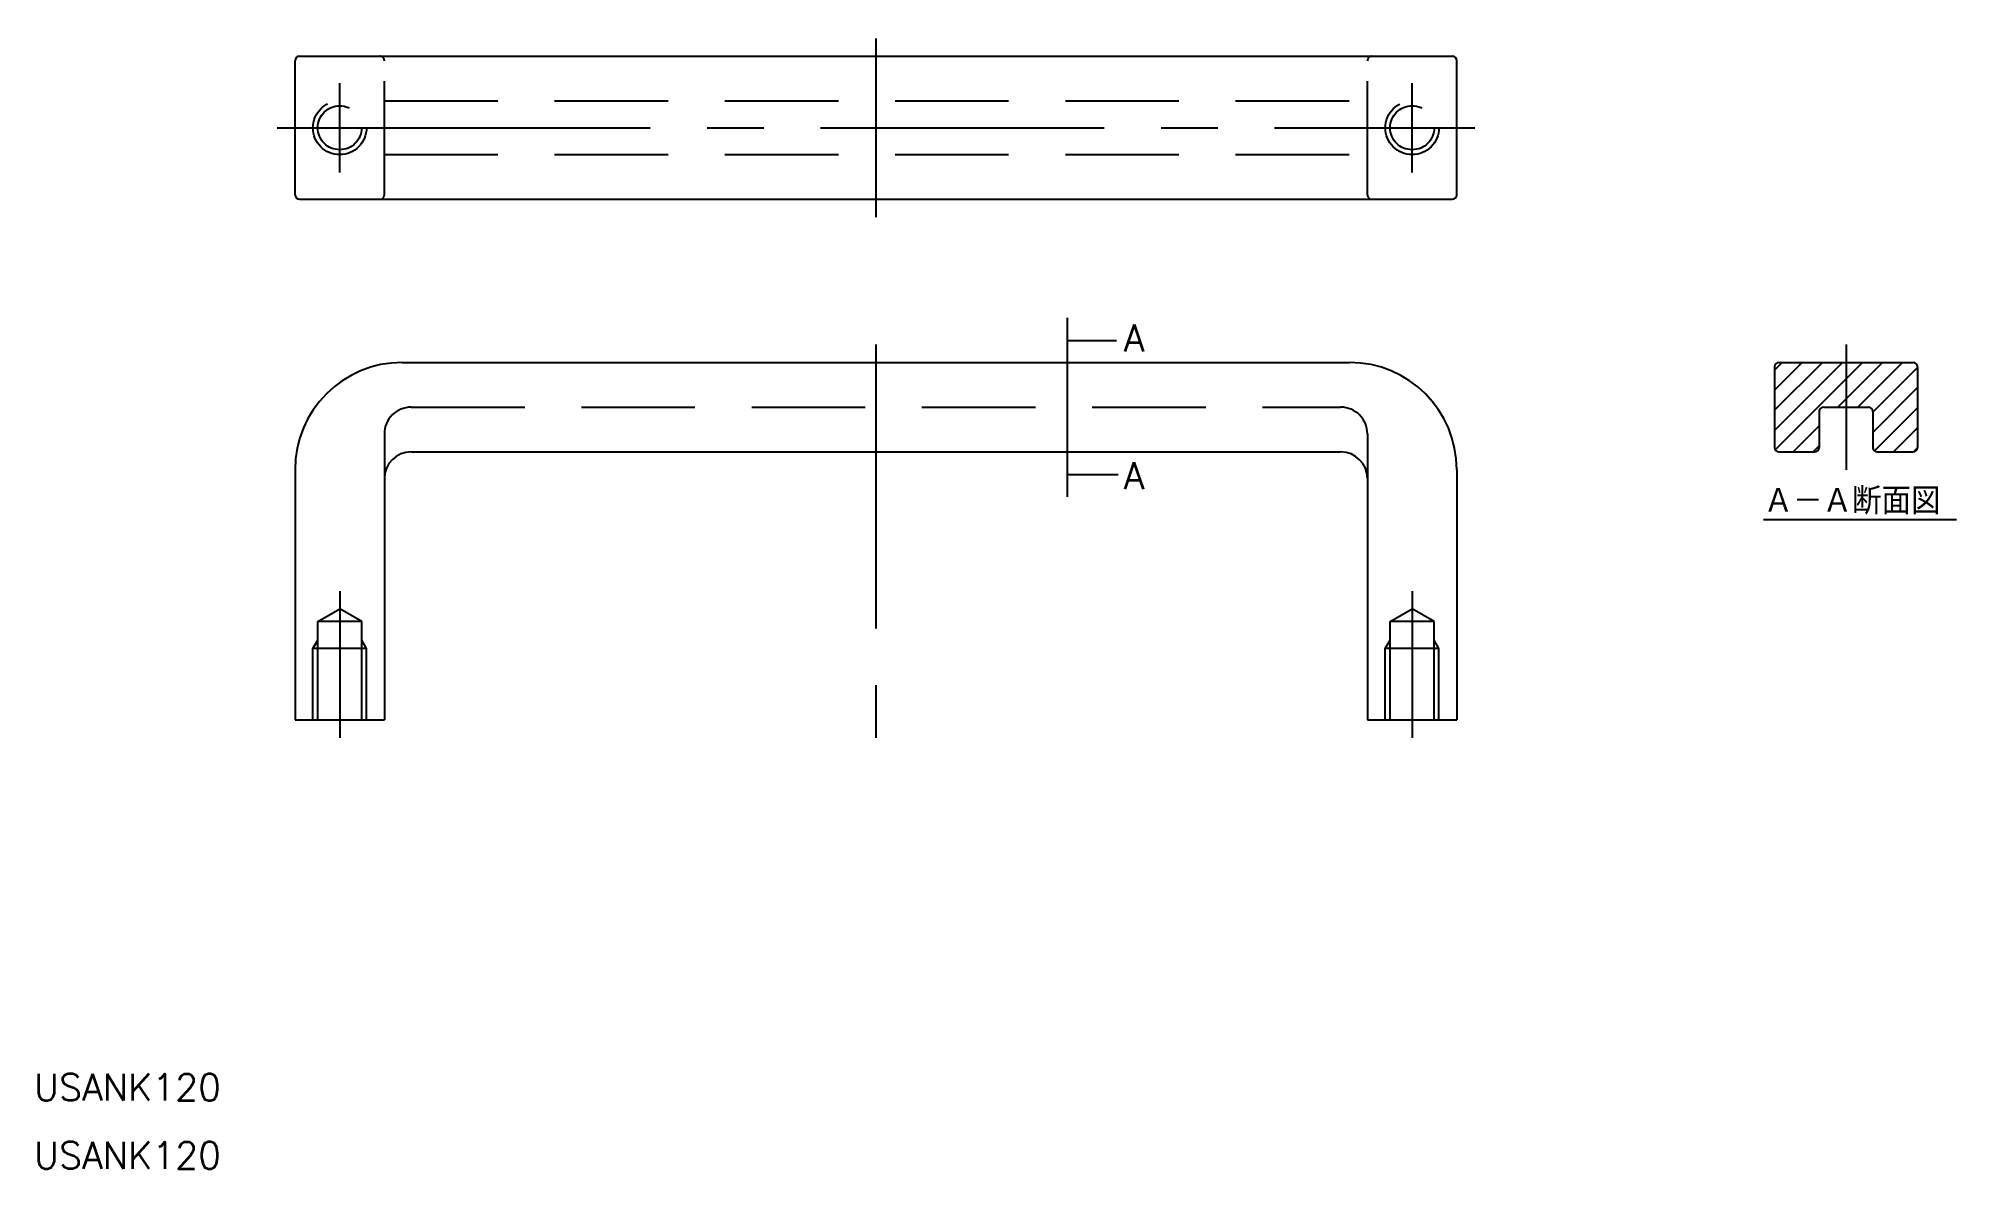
# Model space of a CAD drawing. Extents: x -94 to 121, y -50 to 76.
import ezdxf

# ---------------------------------------------------------------- set-up
doc = ezdxf.new("R2010")
doc.units = 0
doc.linetypes.add('CENTER', pattern=[50.8, 31.75, -6.35, 6.35, -6.35])
doc.linetypes.add('DASHED', pattern=[19.05, 12.7, -6.35])
doc.layers.get('0').update_dxf_attribs({"linetype": 'CONTINUOUS'})
doc.layers.add('CENTER', color=1, linetype='CENTER')
doc.styles.get("Standard").update_dxf_attribs({"font": 'txt.shx', "height": 3, "bigfont": 'bigfont.shx'})

msp = doc.modelspace()

# ---------------------------------------------------------------- linework, layer by layer
at = {"color": 7, "linetype": 'CONTINUOUS'}
for p, q in [((-65, 58.76), (-65, 73.76)), ((-64.5, 74.26), (64.5, 74.26)), ((65, 58.76), (65, 73.76)), ((-64.5, 58.26), (64.5, 58.26)), ((-53, 40), (53, 40)), ((100.55, 39.5), (100.55, 30.5)), ((101.05, 40), (116.05, 40)), ((116.55, 39.5), (116.55, 30.5)), ((105.55, 34.5), (105.55, 30.5)), ((106.05, 35), (111.05, 35)), ((111.55, 34.5), (111.55, 30.5)), ((-65, 28), (-65, 0)), ((-52, 30), (52, 30)), ((65, 28), (65, 0)), ((101.05, 30), (105.05, 30)), ((112.05, 30), (116.05, 30)), ((-55, 27), (-55, 0)), ((55, 27), (55, 0)), ((-65, 0), (-55, 0)), ((55, 0), (65, 0))]:
    msp.add_line(p, q, dxfattribs=at)
at = {"color": 3, "linetype": 'DASHED'}
for p, q in [((-55, 58.76), (-55, 73.76)), ((55, 58.76), (55, 73.76)), ((-55, 69.26), (55, 69.26)), ((-55, 63.26), (55, 63.26)), ((-52, 35), (52, 35)), ((-55, 32), (-55, 27)), ((55, 32), (55, 27)), ((-62.46, 11), (-60, 12.42)), ((-57.54, 11), (-62.46, 11)), ((-62.46, 0), (-62.46, 11)), ((-57.54, 11), (-60, 12.42)), ((-57.54, 0), (-57.54, 11)), ((57.54, 11), (60, 12.42)), ((62.46, 11), (57.54, 11)), ((57.54, 0), (57.54, 11)), ((62.46, 11), (60, 12.42)), ((62.46, 0), (62.46, 11)), ((-63, 8), (-62.46, 8.94)), ((-57, 8), (-57.54, 8.94)), ((57, 8), (57.54, 8.94)), ((63, 8), (62.46, 8.94)), ((-63, 0), (-63, 8)), ((-57, 8), (-63, 8)), ((-57, 0), (-57, 8)), ((57, 0), (57, 8)), ((63, 8), (57, 8)), ((63, 0), (63, 8))]:
    msp.add_line(p, q, dxfattribs=at)
at = {"color": 3, "linetype": 'CONTINUOUS'}
for p, q in [((100.55, 39.14), (101.41, 40)), ((100.55, 36.89), (103.65, 40)), ((100.55, 34.65), (105.9, 40)), ((100.55, 32.4), (108.14, 40)), ((100.62, 30.23), (110.39, 40)), ((107.63, 35), (112.63, 40)), ((109.88, 35), (114.88, 40)), ((111.55, 34.42), (116.55, 39.42)), ((111.55, 32.18), (116.55, 37.18)), ((111.73, 30.11), (116.55, 34.93)), ((102.63, 30), (105.55, 32.91)), ((113.86, 30), (116.55, 32.69)), ((104.88, 30), (105.55, 30.67)), ((116.11, 30), (116.54, 30.44))]:
    msp.add_line(p, q, dxfattribs=at)
at = {"color": 137, "linetype": 'CONTINUOUS'}
msp.add_line((99.33, 22.41), (120.93, 22.41), dxfattribs=at)
at = {"color": 7}
for points in [[(21.41, 42.46, 0), (26.92, 42.46, 0)], [(21.41, 27.46, 0), (27.1, 27.46, 0)]]:
    msp.add_polyline3d(points, dxfattribs=at)
at = {"color": 3, "linetype": 'DASHED'}
for centre, radius in [((-60, 66.26), 3), ((-60, 66.26), 2.46), ((60, 66.26), 3), ((60, 66.26), 2.46)]:
    msp.add_circle(centre, radius, dxfattribs=at)
at = {"color": 7, "linetype": 'CONTINUOUS'}
for centre, radius, start, end in [((-64.5, 73.76), 0.5, 90, 180), ((64.5, 73.76), 0.5, 0, 90), ((-64.5, 58.76), 0.5, 180, 270), ((64.5, 58.76), 0.5, 270, 0), ((-53, 28), 12, 90, 180), ((53, 28), 12, 0, 90), ((101.05, 39.5), 0.5, 90, 180), ((116.05, 39.5), 0.5, 0, 90), ((106.05, 34.5), 0.5, 90, 180), ((111.05, 34.5), 0.5, 0, 90), ((101.05, 30.5), 0.5, 180, 270), ((105.05, 30.5), 0.5, 270, 0), ((112.05, 30.5), 0.5, 180, 270), ((116.05, 30.5), 0.5, 270, 0), ((-52, 27), 3, 90, 180), ((52, 27), 3, 0, 90)]:
    msp.add_arc(centre, radius, start, end, dxfattribs=at)
at = {"color": 3, "linetype": 'DASHED'}
for centre, radius, start, end in [((-55.5, 73.76), 0.5, 0, 90), ((55.5, 73.76), 0.5, 90, 180), ((-55.5, 58.76), 0.5, 270, 360), ((55.5, 58.76), 0.5, 180, 270), ((-52, 32), 3, 90, 180), ((52, 32), 3, 0, 90)]:
    msp.add_arc(centre, radius, start, end, dxfattribs=at)
at = {"layer": 'CENTER', "color": 1, "linetype": 'CENTER'}
for p, q in [((0, 76.26), (0, 56.26)), ((-60, 61.26), (-60, 71.26)), ((60, 61.26), (60, 71.26)), ((-67, 66.26), (-57, 66.26)), ((-57, 66.26), (55, 66.26)), ((53, 66.26), (67, 66.26)), ((21.41, 45), (21.41, 24.97)), ((0, 42), (0, -2)), ((108.58, 42), (108.58, 28)), ((-60, 14.42), (-60, -2)), ((60, 14.42), (60, -2))]:
    msp.add_line(p, q, dxfattribs=at)

# ---------------------------------------------------------------- texts
at = {"color": 137, "linetype": 'CONTINUOUS'}
for s, p in [('A', (27.73, 41.24)), ('A', (27.72, 25.84)), ('Ａ－Ａ断面図', (99.33, 23.01))]:
    msp.add_text(s, height=3, dxfattribs=at).set_placement(p)
at = {"color": 7, "linetype": 'CONTINUOUS'}
for p in [(-94.23, -42.6), (-94.23, -50.21)]:
    msp.add_text('USANK120', height=3, dxfattribs=at).set_placement(p)

doc.saveas('drawing.dxf')
